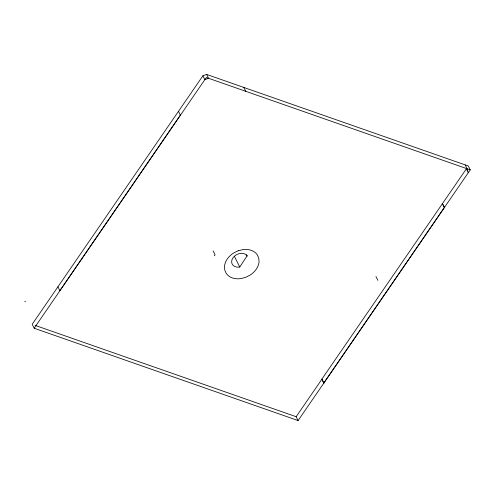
<?xml version="1.0" encoding="UTF-8"?>
<svg xmlns="http://www.w3.org/2000/svg" width="495" height="495" viewBox="0 0 495 495"><rect width="100%" height="100%" fill="white"/><g stroke="black" fill="none" stroke-linecap="round" stroke-linejoin="round"><path stroke-width="0.74" d="M202.901 75.778L32.194 324.268L34.167 328.228L298.101 420.571L470.25 169.853L468.307 165.986L206.625 74.429L202.901 75.778L204.843 79.645L208.574 78.29L470.25 169.853M34.167 328.228L206.316 77.505L208.574 78.29L206.625 74.429M214.335 255.804L215.047 254.77L213.097 250.903M239.772 266.997L247.123 255.81A8.576 6.472 -26.7 0 0 232.953 257.852A8.576 6.472 -26.7 0 0 239.376 267.096L239.772 266.997L234.358 256.243M321.861 379.133L323.841 383.087L321.861 379.133L466.309 168.9L468.251 172.761L467.094 168.746L465.151 164.878M298.101 420.571L296.159 416.71L321.892 379.22M323.804 383L444.43 207.461L442.481 203.594M24.75 301.492L25.567 301.245M35.139 325.382L296.159 416.71M442.363 203.631L444.312 207.498M375.953 276.513L377.895 280.38M243.843 87.528L245.768 91.309M178.435 111.282L180.378 115.149L59.87 290.652L57.927 286.791M246.578 254.746L247.259 256.094M238.194 250.773L233.925 252.827A18.136 13.687 -26.7 0 0 224.458 266.613L224.804 270.276L226.302 273.518A18.136 13.687 -26.7 0 0 240.824 278.598L245.334 277.46L249.598 275.412A18.136 13.687 -26.7 0 0 259.071 261.62L258.724 257.957L257.221 254.715A18.136 13.687 -26.7 0 0 242.705 249.635L238.194 250.773"/></g></svg>
